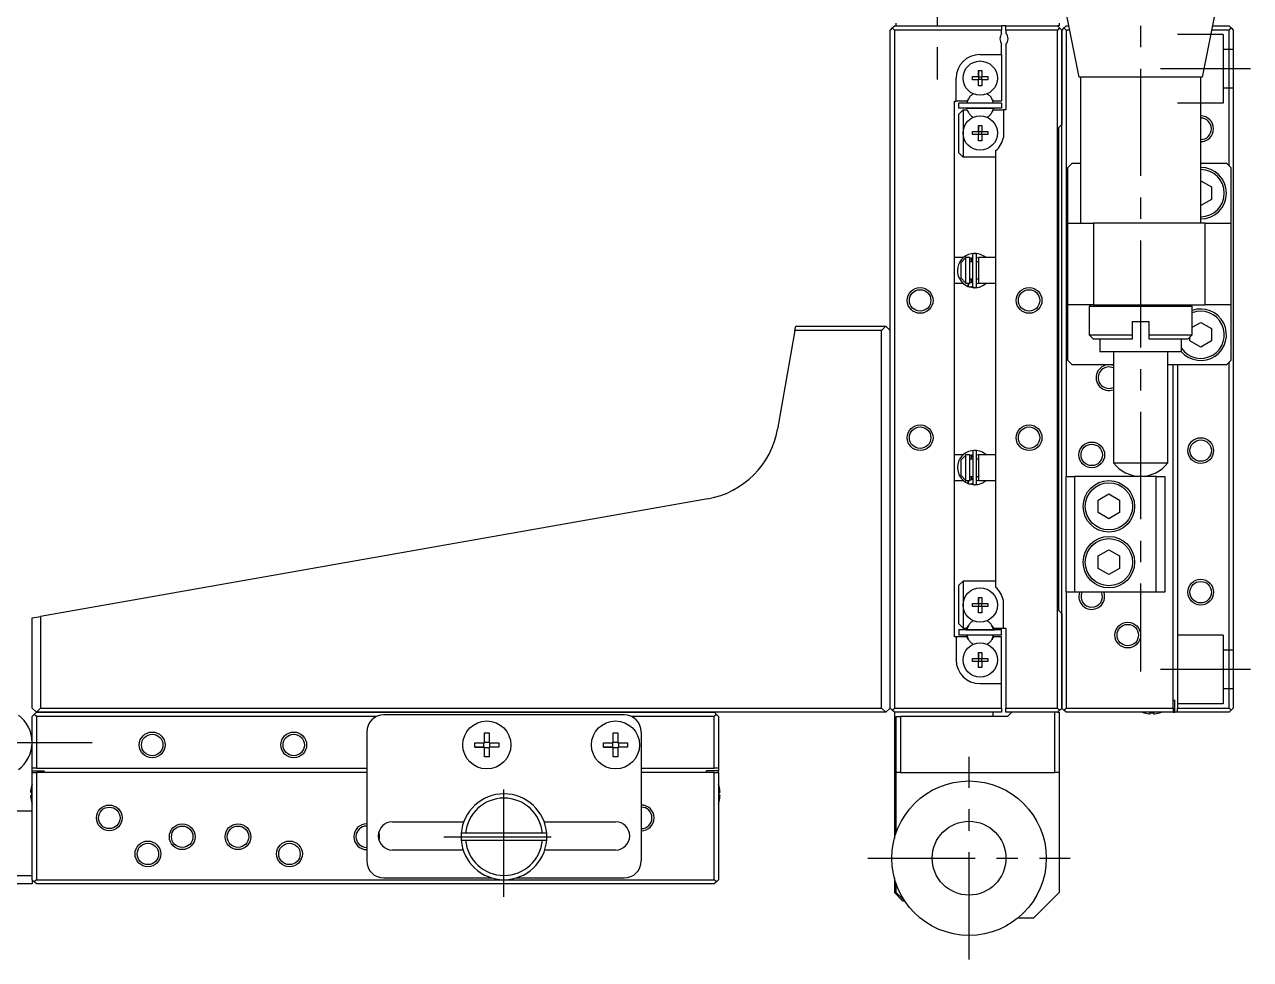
# Model space of a CAD drawing. Extents: x -524 to 387, y 9 to 736.
# Drawn here: x 75.6 to 218.4, y 320.1 to 429.1 of the extents above; entities that cross this region are included whole.
import ezdxf

# ---------------------------------------------------------------- set-up
doc = ezdxf.new("R2010")
doc.units = 0
doc.header["$LTSCALE"] = 10
doc.linetypes.add('CENTER', pattern=[2, 1.25, -0.25, 0.25, -0.25])
doc.linetypes.add('DASHED', pattern=[3.5, 2, -1.5])
doc.layers.get('0').update_dxf_attribs({"linetype": 'CONTINUOUS'})
doc.layers.add('CENTER', color=1, linetype='CENTER')

msp = doc.modelspace()

# ---------------------------------------------------------------- linework, layer by layer
at = {"color": 7, "linetype": 'CONTINUOUS'}
for p, q in [((176.690635, 428.679226), (176.440635, 428.429226)), ((176.690635, 428.679226), (176.940635, 428.929226)), ((176.940635, 428.429226), (176.690635, 428.679226)), ((176.940635, 428.929226), (189.440635, 428.929226)), ((177.140635, 428.929226), (177.140635, 429.229226)), ((189.940635, 428.929226), (189.440635, 428.929226)), ((189.440635, 428.929226), (189.440635, 428.429226)), ((189.940635, 428.429226), (189.940635, 428.929226)), ((189.940635, 428.929226), (195.940635, 428.929226)), ((196.140635, 428.929226), (195.940635, 428.929226)), ((196.190635, 428.679226), (195.940635, 428.929226)), ((196.190635, 428.679226), (195.940635, 428.429226)), ((196.140635, 429.229226), (196.140635, 428.929226)), ((196.440635, 428.429226), (196.190635, 428.679226)), ((196.690635, 428.679226), (196.440635, 428.429226)), ((196.690635, 428.679226), (196.940635, 428.929226)), ((196.940635, 428.429226), (196.690635, 428.679226)), ((196.940635, 428.929226), (197.240635, 428.929226)), ((197.040635, 429.929226), (198.440635, 422.929226)), ((212.840635, 422.929226), (214.240635, 429.929226)), ((214.040635, 428.929226), (215.940635, 428.929226)), ((215.940635, 428.929226), (216.190635, 428.679226)), ((215.940635, 428.429226), (216.190635, 428.679226)), ((216.190635, 428.679226), (216.440635, 428.429226)), ((176.440635, 349.429226), (176.440635, 428.429226)), ((189.440635, 428.429226), (176.940635, 428.429226)), ((176.940635, 428.429226), (176.940635, 349.429226)), ((189.440635, 428.029226), (189.440635, 428.429226)), ((189.940635, 428.429226), (189.940635, 428.090664)), ((195.940635, 428.429226), (189.940635, 428.429226)), ((195.940635, 349.429226), (195.940635, 428.429226)), ((196.440635, 428.429226), (196.440635, 417.429226)), ((196.440635, 417.429226), (196.440635, 428.429226)), ((197.340635, 428.429226), (196.940635, 428.429226)), ((196.940635, 428.429226), (196.940635, 376.429226)), ((215.940635, 428.429226), (213.940635, 428.429226)), ((215.940635, 412.629226), (215.940635, 428.429226)), ((216.440635, 428.429226), (216.440635, 349.429226)), ((189.440635, 425.579226), (189.440635, 426.829226)), ((189.940635, 426.767788), (189.940635, 419.129226)), ((186.890635, 425.579226), (189.440635, 425.579226)), ((189.440635, 425.579226), (189.440635, 420.129226)), ((186.054273, 422.649226), (186.054273, 423.009226)), ((186.054273, 423.009226), (186.760635, 423.009226)), ((186.760635, 423.715587), (187.120635, 423.715587)), ((186.760635, 423.009226), (186.760635, 423.715587)), ((186.760635, 423.715587), (186.760635, 423.009226)), ((186.771007, 422.998854), (186.760635, 423.009226)), ((186.771007, 422.998854), (187.110262, 422.998854)), ((186.771007, 422.659598), (186.771007, 422.998854)), ((187.110262, 422.998854), (187.120635, 423.009226)), ((187.110262, 422.998854), (187.110262, 422.659598)), ((187.120635, 423.715587), (187.120635, 423.009226)), ((187.120635, 423.009226), (187.826996, 423.009226)), ((187.826996, 423.009226), (187.826996, 422.649226)), ((205.640635, 422.929226), (198.440635, 422.929226)), ((198.640635, 422.929226), (198.640635, 405.929226)), ((212.840635, 422.929226), (205.640635, 422.929226)), ((212.640635, 405.929226), (212.640635, 422.929226)), ((184.140635, 420.129226), (184.140635, 422.829226)), ((186.760635, 422.649226), (186.054273, 422.649226)), ((186.771007, 422.659598), (186.760635, 422.649226)), ((186.760635, 421.942864), (186.760635, 422.649226)), ((186.760635, 421.942864), (186.760635, 422.649226)), ((187.120635, 421.942864), (186.760635, 421.942864)), ((187.110262, 422.659598), (186.771007, 422.659598)), ((187.110262, 422.659598), (187.120635, 422.649226)), ((187.120635, 422.649226), (187.120635, 421.942864)), ((187.826996, 422.649226), (187.120635, 422.649226)), ((183.940635, 420.129226), (184.140635, 420.129226)), ((183.940635, 357.729226), (183.940635, 420.129226)), ((185.396223, 420.129226), (184.140635, 420.129226)), ((185.565819, 420.422976), (185.396223, 420.129226)), ((188.485047, 420.129226), (188.31545, 420.422976)), ((189.440635, 420.129226), (188.485047, 420.129226)), ((189.440635, 419.929226), (184.440635, 419.929226)), ((184.440635, 419.329226), (184.440635, 419.929226)), ((189.440635, 419.329226), (184.440635, 419.329226)), ((185.381739, 419.329226), (184.440635, 419.329226)), ((184.440635, 418.629226), (184.940635, 419.129226)), ((184.940635, 419.129226), (184.940635, 416.429226)), ((184.940635, 419.129226), (185.396223, 419.129226)), ((185.290635, 419.329224), (185.381739, 419.329224)), ((185.290635, 419.329224), (185.381739, 419.329224)), ((185.290635, 419.329224), (185.381739, 419.329224)), ((185.290635, 419.329224), (185.381739, 419.329224)), ((185.290635, 419.329224), (185.381739, 419.329224)), ((185.290635, 419.329224), (185.381739, 419.329224)), ((185.290635, 419.329224), (185.381739, 419.329224)), ((185.290635, 419.329224), (185.381739, 419.329224)), ((185.290635, 419.329224), (185.381739, 419.329224)), ((185.290635, 419.329224), (185.381739, 419.329224)), ((185.290635, 419.329224), (185.381739, 419.329224)), ((185.290635, 419.329224), (185.381739, 419.329224)), ((185.290635, 419.329224), (185.381739, 419.329224)), ((185.290635, 419.329224), (185.381739, 419.329224)), ((185.290635, 419.329224), (188.590635, 419.329224)), ((185.290635, 419.329224), (185.381739, 419.329224)), ((185.290635, 419.329224), (185.381739, 419.329224)), ((185.290635, 419.329224), (185.381739, 419.329224)), ((185.290635, 419.329224), (185.381739, 419.329224)), ((185.290635, 419.329224), (185.381739, 419.329224)), ((185.290635, 419.329224), (185.381739, 419.329224)), ((185.290635, 419.329224), (185.381739, 419.329224)), ((185.290635, 419.329224), (185.381739, 419.329224)), ((185.290635, 419.329224), (185.381739, 419.329224)), ((185.290635, 419.329224), (185.381739, 419.329224)), ((185.290635, 419.329224), (185.381739, 419.329224)), ((185.290635, 419.329224), (185.381739, 419.329224)), ((185.290635, 419.329224), (185.381739, 419.329224)), ((185.396223, 419.129226), (185.565819, 418.835476)), ((188.31545, 418.835476), (188.485047, 419.129226)), ((188.485047, 419.129226), (189.640635, 419.129226)), ((188.49953, 419.329224), (188.590635, 419.329224)), ((188.49953, 419.329224), (188.590635, 419.329224)), ((188.49953, 419.329224), (188.590635, 419.329224)), ((188.49953, 419.329224), (188.590635, 419.329224)), ((188.49953, 419.329224), (188.590635, 419.329224)), ((188.49953, 419.329224), (188.590635, 419.329224)), ((188.49953, 419.329224), (188.590635, 419.329224)), ((188.49953, 419.329224), (188.590635, 419.329224)), ((188.49953, 419.329224), (188.590635, 419.329224)), ((188.49953, 419.329224), (188.590635, 419.329224)), ((188.49953, 419.329224), (188.590635, 419.329224)), ((188.49953, 419.329224), (188.590635, 419.329224)), ((188.49953, 419.329224), (188.590635, 419.329224)), ((188.49953, 419.329224), (188.590635, 419.329224)), ((188.49953, 419.329224), (188.590635, 419.329224)), ((188.49953, 419.329224), (188.590635, 419.329224)), ((188.49953, 419.329224), (188.590635, 419.329224)), ((188.49953, 419.329224), (188.590635, 419.329224)), ((188.49953, 419.329224), (188.590635, 419.329224)), ((188.49953, 419.329224), (188.590635, 419.329224)), ((188.49953, 419.329224), (188.590635, 419.329224)), ((188.49953, 419.329224), (188.590635, 419.329224)), ((188.49953, 419.329224), (188.590635, 419.329224)), ((188.49953, 419.329224), (188.590635, 419.329224)), ((188.49953, 419.329224), (188.590635, 419.329224)), ((188.49953, 419.329224), (188.590635, 419.329224)), ((188.49953, 419.329224), (188.590635, 419.329224)), ((188.49953, 419.329224), (188.590635, 419.329224)), ((188.49953, 419.329224), (188.590635, 419.329224)), ((188.49953, 419.329224), (188.590635, 419.329224)), ((188.49953, 419.329224), (188.590635, 419.329224)), ((189.440635, 419.329226), (188.499531, 419.329226)), ((189.440635, 419.929226), (189.440635, 419.329226)), ((189.640635, 419.129226), (189.640635, 415.907211)), ((189.940635, 419.129226), (189.640635, 419.129226)), ((184.440635, 414.129226), (184.440635, 418.629226)), ((186.760635, 417.315587), (187.120635, 417.315587)), ((186.760635, 416.609226), (186.760635, 417.315587)), ((186.760635, 417.315587), (186.760635, 416.609226)), ((187.120635, 417.315587), (187.120635, 416.609226)), ((196.090635, 417.079226), (196.440635, 417.429226)), ((196.440635, 360.429226), (196.440635, 417.429226)), ((184.940635, 416.429226), (184.940635, 413.629226)), ((186.054273, 416.249226), (186.054273, 416.609226)), ((186.054273, 416.609226), (186.760635, 416.609226)), ((186.760635, 416.249226), (186.054273, 416.249226)), ((186.771007, 416.598854), (186.760635, 416.609226)), ((186.771007, 416.259598), (186.760635, 416.249226)), ((186.760635, 415.542864), (186.760635, 416.249226)), ((186.760635, 415.542864), (186.760635, 416.249226)), ((186.771007, 416.598854), (187.110262, 416.598854)), ((186.771007, 416.259598), (186.771007, 416.598854)), ((187.110262, 416.259598), (186.771007, 416.259598)), ((187.110262, 416.598854), (187.120635, 416.609226)), ((187.110262, 416.598854), (187.110262, 416.259598)), ((187.110262, 416.259598), (187.120635, 416.249226)), ((187.120635, 416.609226), (187.826996, 416.609226)), ((187.120635, 416.249226), (187.120635, 415.542864)), ((187.826996, 416.249226), (187.120635, 416.249226)), ((187.826996, 416.609226), (187.826996, 416.249226)), ((196.090635, 360.779226), (196.090635, 417.079226)), ((187.120635, 415.542864), (186.760635, 415.542864)), ((188.740635, 414.350164), (188.740635, 363.508288)), ((184.940635, 413.629226), (184.440635, 414.129226)), ((188.740635, 413.629226), (184.940635, 413.629226)), ((197.640635, 412.929226), (197.140635, 412.429226)), ((197.640635, 412.929226), (198.640635, 412.929226)), ((212.640635, 412.929226), (215.640635, 412.929226)), ((216.140635, 412.429226), (215.640635, 412.929226)), ((197.140635, 405.929226), (197.140635, 412.429226)), ((216.140635, 412.429226), (216.140635, 405.929226)), ((212.640635, 410.872602), (213.890635, 410.150914)), ((213.890635, 410.150914), (213.890635, 408.707538)), ((213.890635, 408.707538), (212.640635, 407.98585)), ((197.140635, 396.429226), (197.140635, 405.929226)), ((197.140635, 405.929226), (200.140635, 405.929226)), ((200.140635, 405.929226), (200.140635, 396.429226)), ((205.640635, 405.929226), (200.140635, 405.929226)), ((213.140635, 405.929226), (205.640635, 405.929226)), ((213.140635, 396.429226), (213.140635, 405.929226)), ((213.140635, 405.929226), (216.140635, 405.929226)), ((216.140635, 405.929226), (216.140635, 396.429226)), ((184.985837, 401.929226), (183.940635, 401.929226)), ((184.740635, 401.345741), (185.240635, 401.874909)), ((185.240635, 401.929226), (185.240635, 401.874909)), ((185.740635, 401.929226), (185.240635, 401.929226)), ((185.240635, 401.874909), (185.240635, 398.983543)), ((185.514635, 402.255094), (185.484377, 402.242141)), ((185.509129, 402.251816), (185.505497, 402.251244)), ((185.569906, 402.276656), (185.514163, 402.25602)), ((185.740549, 401.86257), (186.060883, 401.945532)), ((185.740633, 401.856761), (185.753652, 401.858911)), ((185.740635, 398.929226), (185.740635, 401.929226)), ((185.753652, 401.858911), (185.767191, 401.860449)), ((185.767191, 401.860449), (185.780794, 401.861291)), ((185.780794, 401.861291), (185.794427, 401.861434)), ((185.794427, 401.861434), (185.808052, 401.860877)), ((185.808052, 401.860877), (185.821631, 401.859622)), ((185.821631, 401.859622), (185.835129, 401.857672)), ((185.835129, 401.857672), (185.848509, 401.855033)), ((185.848509, 401.855033), (185.861735, 401.851713)), ((185.861735, 401.851713), (185.874772, 401.847723)), ((185.874772, 401.847723), (185.887586, 401.843073)), ((185.887586, 401.843073), (185.900142, 401.837779)), ((185.900142, 401.837779), (185.912409, 401.831857)), ((185.912409, 401.831857), (185.924356, 401.825323)), ((185.924356, 401.825323), (185.935952, 401.818197)), ((185.935952, 401.818197), (185.94717, 401.810499)), ((185.940635, 401.429226), (185.940635, 401.815458)), ((185.94717, 401.810499), (185.957981, 401.802252)), ((185.957981, 401.802252), (185.968361, 401.793478)), ((185.968361, 401.793478), (185.978285, 401.784201)), ((185.978285, 401.784201), (185.98773, 401.774447)), ((185.98773, 401.774447), (185.996675, 401.764242)), ((185.996675, 401.764242), (186.005101, 401.753612)), ((186.005101, 401.753612), (186.012988, 401.742585)), ((186.012988, 401.742585), (186.020319, 401.731189)), ((186.020319, 401.731189), (186.02708, 401.719452)), ((186.02708, 401.719452), (186.033256, 401.707404)), ((186.033256, 401.707404), (186.038835, 401.695074)), ((186.038835, 401.695074), (186.043804, 401.682492)), ((186.043804, 401.682492), (186.048155, 401.669687)), ((186.048155, 401.669687), (186.051879, 401.656692)), ((186.051879, 401.656692), (186.054967, 401.643535)), ((186.054967, 401.643535), (186.057415, 401.630248)), ((186.057415, 401.630248), (186.059218, 401.616862)), ((186.059218, 401.616862), (186.060373, 401.603408)), ((186.060373, 401.603408), (186.060876, 401.589917)), ((186.060876, 401.589917), (186.0609, 401.586361)), ((186.0609, 402.185913), (186.0609, 398.635913)), ((186.5109, 398.635913), (186.5109, 402.185913)), ((186.510955, 401.945205), (186.740727, 401.893622)), ((186.740635, 401.929226), (186.740635, 398.929226)), ((188.740635, 401.929226), (186.740635, 401.929226)), ((184.740635, 399.512711), (184.740635, 401.345741)), ((186.0609, 401.429226), (185.740635, 401.429226)), ((186.740635, 401.429226), (186.5109, 401.429226)), ((183.940635, 398.929226), (184.944317, 398.929226)), ((185.240635, 398.983543), (184.740635, 399.512711)), ((185.240635, 398.983543), (185.240635, 398.929226)), ((185.240635, 398.929226), (185.740635, 398.929226)), ((185.505268, 398.570611), (185.581587, 398.827168)), ((185.522062, 398.639087), (185.518822, 398.627205)), ((185.525775, 398.651774), (185.522062, 398.639087)), ((185.529939, 398.665191), (185.525775, 398.651774)), ((185.53453, 398.679258), (185.529939, 398.665191)), ((185.539519, 398.693889), (185.53453, 398.679258)), ((185.544877, 398.708998), (185.539519, 398.693889)), ((185.550571, 398.724494), (185.544877, 398.708998)), ((185.556568, 398.740283), (185.550571, 398.724494)), ((185.562831, 398.75627), (185.556568, 398.740283)), ((185.569323, 398.772361), (185.562831, 398.75627)), ((185.576005, 398.788457), (185.569323, 398.772361)), ((185.582837, 398.804464), (185.576005, 398.788457)), ((185.581587, 398.827168), (185.633724, 398.929245)), ((185.589777, 398.820283), (185.582837, 398.804464)), ((185.596785, 398.835822), (185.589777, 398.820283)), ((185.603817, 398.850985), (185.596785, 398.835822)), ((185.610833, 398.865683), (185.603817, 398.850985)), ((185.617788, 398.879827), (185.610833, 398.865683)), ((185.624643, 398.893332), (185.617788, 398.879827)), ((185.631356, 398.906117), (185.624643, 398.893332)), ((185.637886, 398.918106), (185.631356, 398.906117)), ((185.644195, 398.929226), (185.637886, 398.918106)), ((185.745577, 398.96417), (185.74062, 398.965067)), ((185.740635, 399.429226), (186.0609, 399.429226)), ((185.759074, 398.962215), (185.745577, 398.96417)), ((185.772652, 398.960955), (185.759074, 398.962215)), ((185.786274, 398.960394), (185.772652, 398.960955)), ((185.799903, 398.960532), (185.786274, 398.960394)), ((185.813503, 398.961368), (185.799903, 398.960532)), ((185.827037, 398.9629), (185.813503, 398.961368)), ((185.840468, 398.965122), (185.827037, 398.9629)), ((185.853762, 398.968026), (185.840468, 398.965122)), ((185.866883, 398.971602), (185.853762, 398.968026)), ((185.879798, 398.97584), (185.866883, 398.971602)), ((185.892474, 398.980725), (185.879798, 398.97584)), ((185.904878, 398.986243), (185.892474, 398.980725)), ((185.916981, 398.992378), (185.904878, 398.986243)), ((185.928751, 398.99911), (185.916981, 398.992378)), ((185.940162, 399.006422), (185.928751, 398.99911)), ((185.951186, 399.014291), (185.940162, 399.006422)), ((185.940635, 399.006502), (185.940635, 399.429226)), ((185.961797, 399.022697), (185.951186, 399.014291)), ((185.971972, 399.031617), (185.961797, 399.022697)), ((185.981686, 399.041026), (185.971972, 399.031617)), ((185.990919, 399.050901), (185.981686, 399.041026)), ((185.99965, 399.061215), (185.990919, 399.050901)), ((186.00786, 399.071943), (185.99965, 399.061215)), ((186.015531, 399.083057), (186.00786, 399.071943)), ((186.022647, 399.094531), (186.015531, 399.083057)), ((186.029193, 399.106336), (186.022647, 399.094531)), ((186.035156, 399.118444), (186.029193, 399.106336)), ((186.040521, 399.130826), (186.035156, 399.118444)), ((186.04528, 399.143453), (186.040521, 399.130826)), ((186.04942, 399.156295), (186.04528, 399.143453)), ((186.052935, 399.169323), (186.04942, 399.156295)), ((186.055816, 399.182506), (186.052935, 399.169323)), ((186.058057, 399.195813), (186.055816, 399.182506)), ((186.059654, 399.209215), (186.058057, 399.195813)), ((186.060602, 399.222679), (186.059654, 399.209215)), ((186.0609, 399.235465), (186.060602, 399.222679)), ((186.5109, 399.429226), (186.740635, 399.429226)), ((186.740881, 398.928395), (186.510952, 398.876308)), ((186.740635, 398.929226), (188.740635, 398.929226)), ((185.47204, 398.585133), (185.511688, 398.567976)), ((185.510303, 398.582196), (185.510206, 398.576452)), ((185.510206, 398.576452), (185.510654, 398.57189)), ((185.510944, 398.589088), (185.510303, 398.582196)), ((185.510654, 398.57189), (185.51331, 398.566303)), ((185.512125, 398.597086), (185.510944, 398.589088)), ((185.513839, 398.606142), (185.512125, 398.597086)), ((185.51331, 398.566303), (185.514163, 398.565806)), ((185.516076, 398.616202), (185.513839, 398.606142)), ((185.514163, 398.565806), (185.54575, 398.553469)), ((185.518822, 398.627205), (185.516076, 398.616202)), ((185.54575, 398.553469), (185.579681, 398.542083)), ((185.565997, 398.54613), (186.257244, 398.412381)), ((185.579681, 398.542083), (185.61413, 398.532408)), ((185.61413, 398.532408), (185.64901, 398.524468)), ((185.64901, 398.524468), (185.684234, 398.51828)), ((185.684234, 398.51828), (185.719717, 398.513861)), ((185.719717, 398.513861), (185.755372, 398.511219)), ((185.755372, 398.511219), (185.791111, 398.510362)), ((185.791111, 398.510362), (185.826849, 398.51129)), ((185.826849, 398.51129), (185.862496, 398.514003)), ((185.862496, 398.514003), (185.897966, 398.518492)), ((185.897966, 398.518492), (185.933173, 398.524747)), ((185.933173, 398.524747), (185.96803, 398.532753)), ((185.96803, 398.532753), (186.002452, 398.54249)), ((186.002452, 398.54249), (186.036355, 398.553936)), ((186.036355, 398.553936), (186.069656, 398.567063)), ((186.069656, 398.567063), (186.071488, 398.567841)), ((200.140635, 396.429226), (197.140635, 396.429226)), ((197.140635, 389.929226), (197.140635, 396.429226)), ((199.840635, 396.429226), (199.640635, 396.229226)), ((205.640635, 396.229226), (199.640635, 396.229226)), ((199.640635, 396.229226), (199.640635, 392.929226)), ((200.140635, 396.429226), (213.140635, 396.429226)), ((211.640635, 396.229226), (205.640635, 396.229226)), ((211.640635, 396.229226), (211.440635, 396.429226)), ((211.640635, 392.929226), (211.640635, 396.229226)), ((216.140635, 396.429226), (213.140635, 396.429226)), ((216.140635, 396.429226), (216.140635, 389.929226)), ((206.640635, 394.429226), (204.640635, 394.429226)), ((204.640635, 394.429226), (204.640635, 392.929226)), ((206.640635, 392.929226), (206.640635, 394.429226)), ((211.640635, 393.795251), (212.640635, 394.372602)), ((212.640635, 394.372602), (213.890635, 393.650914)), ((165.352471, 393.429226), (163.324949, 381.930577)), ((165.352471, 393.429226), (165.440635, 393.929226)), ((175.440635, 393.429226), (165.352471, 393.429226)), ((165.440635, 393.929226), (175.940635, 393.929226)), ((175.940635, 393.929226), (175.440635, 393.429226)), ((175.440635, 349.429226), (175.440635, 393.429226)), ((176.440635, 393.429226), (175.940635, 393.929226)), ((199.640635, 392.929226), (204.640635, 392.929226)), ((199.640635, 392.929226), (200.140635, 392.429226)), ((204.640635, 392.929226), (204.640635, 392.429226)), ((206.640635, 392.929226), (211.640635, 392.929226)), ((206.640635, 392.429226), (206.640635, 392.929226)), ((211.140635, 392.429226), (211.640635, 392.929226)), ((213.890635, 393.650914), (213.890635, 392.207538)), ((204.640635, 392.429226), (200.140635, 392.429226)), ((200.890635, 392.429226), (200.890635, 390.929226)), ((211.140635, 392.429226), (206.640635, 392.429226)), ((210.390635, 390.929226), (210.390635, 392.429226)), ((211.390635, 392.207538), (211.390635, 392.679226)), ((212.640635, 391.48585), (211.390635, 392.207538)), ((213.890635, 392.207538), (212.640635, 391.48585)), ((201.193192, 390.929226), (200.890635, 390.929226)), ((205.540586, 390.929226), (201.193192, 390.929226)), ((202.465635, 390.929226), (202.465635, 377.996406)), ((205.740683, 390.929226), (205.540586, 390.929226)), ((210.088077, 390.929226), (205.740683, 390.929226)), ((208.815635, 377.996406), (208.815635, 390.929226)), ((210.390635, 390.929226), (210.088077, 390.929226)), ((197.140635, 389.929226), (197.640635, 389.429226)), ((202.465635, 389.429226), (197.640635, 389.429226)), ((215.640635, 389.429226), (208.815635, 389.429226)), ((209.440635, 349.429226), (209.440635, 389.429226)), ((209.940635, 389.429226), (209.940635, 349.429226)), ((215.640635, 389.429226), (216.140635, 389.929226)), ((215.940635, 349.429226), (215.940635, 389.729226)), ((184.952383, 378.929226), (183.940635, 378.929226)), ((184.740635, 378.345741), (185.240635, 378.874909)), ((185.240635, 378.929226), (185.240635, 378.874909)), ((185.740635, 378.929226), (185.240635, 378.929226)), ((185.240635, 378.874909), (185.240635, 375.983543)), ((185.523863, 379.292777), (185.493606, 379.279824)), ((185.579134, 379.314339), (185.523391, 379.293704)), ((185.740604, 378.896771), (186.070111, 378.983215)), ((185.740619, 378.892512), (185.749445, 378.894365)), ((185.740635, 375.929226), (185.740635, 378.929226)), ((185.749445, 378.894365), (185.762881, 378.896594)), ((185.762881, 378.896594), (185.776419, 378.898133)), ((185.776419, 378.898133), (185.790023, 378.898975)), ((185.790023, 378.898975), (185.803655, 378.899118)), ((185.803655, 378.899118), (185.81728, 378.898561)), ((185.81728, 378.898561), (185.83086, 378.897306)), ((185.83086, 378.897306), (185.844358, 378.895356)), ((185.844358, 378.895356), (185.857738, 378.892717)), ((185.857738, 378.892717), (185.870964, 378.889397)), ((185.870964, 378.889397), (185.884001, 378.885406)), ((185.884001, 378.885406), (185.896814, 378.880757)), ((185.896814, 378.880757), (185.909371, 378.875463)), ((185.909371, 378.875463), (185.921638, 378.86954)), ((185.921638, 378.86954), (185.933584, 378.863006)), ((185.933584, 378.863006), (185.945181, 378.85588)), ((185.940635, 378.429226), (185.940635, 378.858894)), ((185.945181, 378.85588), (185.956398, 378.848183)), ((185.956398, 378.848183), (185.96721, 378.839935)), ((185.96721, 378.839935), (185.97759, 378.831161)), ((185.97759, 378.831161), (185.987514, 378.821885)), ((185.987514, 378.821885), (185.996959, 378.812131)), ((185.996959, 378.812131), (186.005904, 378.801926)), ((186.005904, 378.801926), (186.014329, 378.791296)), ((186.014329, 378.791296), (186.022216, 378.780269)), ((186.022216, 378.780269), (186.029548, 378.768872)), ((186.029548, 378.768872), (186.036309, 378.757136)), ((186.036309, 378.757136), (186.042485, 378.745087)), ((186.042485, 378.745087), (186.048063, 378.732757)), ((186.048063, 378.732757), (186.053033, 378.720175)), ((186.053033, 378.720175), (186.057384, 378.707371)), ((186.057384, 378.707371), (186.061107, 378.694375)), ((186.061107, 378.694375), (186.064196, 378.681219)), ((186.064196, 378.681219), (186.066644, 378.667932)), ((186.066644, 378.667932), (186.068447, 378.654546)), ((186.068447, 378.654546), (186.069601, 378.641092)), ((186.069601, 378.641092), (186.070105, 378.6276)), ((186.070129, 379.223597), (186.070129, 375.673597)), ((186.520129, 375.673597), (186.520129, 379.223597)), ((186.520183, 378.982889), (186.740804, 378.93407)), ((186.740635, 378.929226), (186.740635, 375.929226)), ((188.740635, 378.929226), (186.740635, 378.929226)), ((186.740804, 378.93407), (186.755957, 378.929459)), ((184.740635, 376.512711), (184.740635, 378.345741)), ((186.070129, 378.429226), (185.740635, 378.429226)), ((186.070105, 378.6276), (186.070129, 378.624045)), ((186.740635, 378.429226), (186.520129, 378.429226)), ((202.465635, 377.996406), (208.815635, 377.996406)), ((183.940635, 375.929226), (184.996304, 375.929226)), ((185.240635, 375.983543), (184.740635, 376.512711)), ((185.240635, 375.983543), (185.240635, 375.929226)), ((185.240635, 375.929226), (185.740635, 375.929226)), ((185.514496, 375.608294), (185.590815, 375.864851)), ((185.569029, 375.786277), (185.56266, 375.76977)), ((185.575664, 375.802944), (185.569029, 375.786277)), ((185.582523, 375.819664), (185.575664, 375.802944)), ((185.58956, 375.836329), (185.582523, 375.819664)), ((185.596731, 375.85283), (185.58956, 375.836329)), ((185.590815, 375.864851), (185.621994, 375.929245)), ((185.603989, 375.869062), (185.596731, 375.85283)), ((185.611288, 375.884918), (185.603989, 375.869062)), ((185.618578, 375.900296), (185.611288, 375.884918)), ((185.625815, 375.915097), (185.618578, 375.900296)), ((185.63295, 375.929226), (185.625815, 375.915097)), ((185.741427, 376.004499), (185.74063, 376.004679)), ((185.740635, 376.429226), (186.070129, 376.429226)), ((185.754806, 376.001854), (185.741427, 376.004499)), ((185.768303, 375.999899), (185.754806, 376.001854)), ((185.78188, 375.998639), (185.768303, 375.999899)), ((185.795502, 375.998077), (185.78188, 375.998639)), ((185.809132, 375.998215), (185.795502, 375.998077)), ((185.822731, 375.999052), (185.809132, 375.998215)), ((185.836265, 376.000584), (185.822731, 375.999052)), ((185.849697, 376.002805), (185.836265, 376.000584)), ((185.862991, 376.005709), (185.849697, 376.002805)), ((185.876112, 376.009286), (185.862991, 376.005709)), ((185.889027, 376.013523), (185.876112, 376.009286)), ((185.901703, 376.018409), (185.889027, 376.013523)), ((185.914107, 376.023927), (185.901703, 376.018409)), ((185.926209, 376.030061), (185.914107, 376.023927)), ((185.93798, 376.036794), (185.926209, 376.030061)), ((185.949391, 376.044105), (185.93798, 376.036794)), ((185.940635, 376.03808), (185.940635, 376.429226)), ((185.960415, 376.051975), (185.949391, 376.044105)), ((185.971026, 376.060381), (185.960415, 376.051975)), ((185.9812, 376.069301), (185.971026, 376.060381)), ((185.990915, 376.07871), (185.9812, 376.069301)), ((186.000147, 376.088584), (185.990915, 376.07871)), ((186.008878, 376.098899), (186.000147, 376.088584)), ((186.017088, 376.109626), (186.008878, 376.098899)), ((186.024759, 376.120741), (186.017088, 376.109626)), ((186.031876, 376.132214), (186.024759, 376.120741)), ((186.038422, 376.144019), (186.031876, 376.132214)), ((186.044384, 376.156127), (186.038422, 376.144019)), ((186.04975, 376.16851), (186.044384, 376.156127)), ((186.054508, 376.181137), (186.04975, 376.16851)), ((186.058649, 376.193979), (186.054508, 376.181137)), ((186.062164, 376.207006), (186.058649, 376.193979)), ((186.065045, 376.220189), (186.062164, 376.207006)), ((186.067286, 376.233497), (186.065045, 376.220189)), ((186.068882, 376.246898), (186.067286, 376.233497)), ((186.069831, 376.260362), (186.068882, 376.246898)), ((186.070129, 376.273149), (186.069831, 376.260362)), ((186.520129, 376.429226), (186.740635, 376.429226)), ((186.740686, 375.96321), (186.520181, 375.913991)), ((186.740635, 375.929226), (188.740635, 375.929226)), ((196.940635, 362.929226), (196.940635, 376.429226)), ((196.940635, 376.429226), (197.940635, 376.429226)), ((197.940635, 376.429226), (197.940635, 362.929226)), ((207.440635, 376.429226), (197.940635, 376.429226)), ((207.440635, 362.929226), (207.440635, 376.429226)), ((207.440635, 376.429226), (208.440635, 376.429226)), ((208.440635, 376.429226), (208.440635, 362.929226)), ((185.481269, 375.622816), (185.514615, 375.608317)), ((185.514615, 375.608317), (185.534486, 375.600025)), ((185.519541, 375.620037), (185.519437, 375.614067)), ((185.519437, 375.614067), (185.51992, 375.609372)), ((185.520231, 375.627243), (185.519541, 375.620037)), ((185.51992, 375.609372), (185.522539, 375.603986)), ((185.521503, 375.635638), (185.520231, 375.627243)), ((185.523348, 375.645168), (185.521503, 375.635638)), ((185.522539, 375.603986), (185.523391, 375.603489)), ((185.525755, 375.655772), (185.523348, 375.645168)), ((185.523391, 375.603489), (185.554978, 375.591152)), ((185.528709, 375.66738), (185.525755, 375.655772)), ((185.532189, 375.679917), (185.528709, 375.66738)), ((185.536174, 375.693303), (185.532189, 375.679917)), ((185.540637, 375.707451), (185.536174, 375.693303)), ((185.545551, 375.722269), (185.540637, 375.707451)), ((185.550883, 375.737662), (185.545551, 375.722269)), ((185.556598, 375.75353), (185.550883, 375.737662)), ((185.554978, 375.591152), (185.58891, 375.579767)), ((185.56266, 375.76977), (185.556598, 375.75353)), ((185.575225, 375.583813), (186.266472, 375.450064)), ((185.58891, 375.579767), (185.623359, 375.570092)), ((185.623359, 375.570092), (185.658238, 375.562151)), ((185.658238, 375.562151), (185.693462, 375.555964)), ((185.693462, 375.555964), (185.728945, 375.551544)), ((185.728945, 375.551544), (185.7646, 375.548903)), ((185.7646, 375.548903), (185.80034, 375.548045)), ((185.80034, 375.548045), (185.836077, 375.548974)), ((185.836077, 375.548974), (185.871724, 375.551686)), ((185.871724, 375.551686), (185.907194, 375.556175)), ((185.907194, 375.556175), (185.942401, 375.56243)), ((185.942401, 375.56243), (185.977258, 375.570436)), ((185.977258, 375.570436), (186.011681, 375.580174)), ((186.011681, 375.580174), (186.045584, 375.59162)), ((186.045584, 375.59162), (186.078885, 375.604746)), ((186.078885, 375.604746), (186.080716, 375.605525)), ((200.690635, 373.650914), (201.940635, 374.372602)), ((201.940635, 374.372602), (203.190635, 373.650914)), ((155.213353, 373.818982), (77.440635, 360.105553)), ((200.690635, 372.207538), (200.690635, 373.650914)), ((203.190635, 373.650914), (203.190635, 372.207538)), ((201.940635, 371.48585), (200.690635, 372.207538)), ((203.190635, 372.207538), (201.940635, 371.48585)), ((200.690635, 367.150914), (201.940635, 367.872602)), ((201.940635, 367.872602), (203.190635, 367.150914)), ((200.690635, 365.707538), (200.690635, 367.150914)), ((203.190635, 367.150914), (203.190635, 365.707538)), ((201.940635, 364.98585), (200.690635, 365.707538)), ((203.190635, 365.707538), (201.940635, 364.98585)), ((184.440635, 363.729226), (184.940635, 364.229226)), ((184.440635, 359.229226), (184.440635, 363.729226)), ((184.940635, 364.229226), (184.940635, 361.429226)), ((188.740635, 364.229226), (184.940635, 364.229226)), ((197.940635, 362.929226), (196.940635, 362.929226)), ((196.940635, 362.929226), (196.940635, 349.429226)), ((207.440635, 362.929226), (197.940635, 362.929226)), ((208.440635, 362.929226), (207.440635, 362.929226)), ((186.054273, 361.249226), (186.054273, 361.609226)), ((186.054273, 361.609226), (186.760635, 361.609226)), ((186.760635, 362.315587), (187.120635, 362.315587)), ((186.760635, 361.609226), (186.760635, 362.315587)), ((186.760635, 362.315587), (186.760635, 361.609226)), ((186.771007, 361.598854), (186.760635, 361.609226)), ((186.771007, 361.598854), (187.110262, 361.598854)), ((186.771007, 361.259598), (186.771007, 361.598854)), ((187.110262, 361.598854), (187.120635, 361.609226)), ((187.110262, 361.598854), (187.110262, 361.259598)), ((187.120635, 362.315587), (187.120635, 361.609226)), ((187.120635, 361.609226), (187.826996, 361.609226)), ((187.826996, 361.609226), (187.826996, 361.249226)), ((189.640635, 358.729226), (189.640635, 361.951241)), ((76.440635, 359.929226), (77.440635, 360.105553)), ((77.440635, 360.105553), (77.440635, 349.429226)), ((184.940635, 361.429226), (184.940635, 358.729226)), ((186.760635, 361.249226), (186.054273, 361.249226)), ((186.771007, 361.259598), (186.760635, 361.249226)), ((186.760635, 360.542864), (186.760635, 361.249226)), ((186.760635, 360.542864), (186.760635, 361.249226)), ((187.120635, 360.542864), (186.760635, 360.542864)), ((187.110262, 361.259598), (186.771007, 361.259598)), ((187.110262, 361.259598), (187.120635, 361.249226)), ((187.120635, 361.249226), (187.120635, 360.542864)), ((187.826996, 361.249226), (187.120635, 361.249226)), ((196.440635, 360.429226), (196.090635, 360.779226)), ((196.440635, 360.429226), (196.440635, 349.429226)), ((196.440635, 349.429226), (196.440635, 360.429226)), ((76.440635, 349.429226), (76.440635, 359.929226)), ((184.940635, 358.729226), (184.440635, 359.229226)), ((184.940635, 358.729226), (185.396223, 358.729226)), ((185.396223, 358.729226), (185.565819, 359.022976)), ((188.31545, 359.022976), (188.485047, 358.729226)), ((188.485047, 358.729226), (189.640635, 358.729226)), ((189.640635, 358.729226), (189.940635, 358.729226)), ((189.940635, 358.729226), (189.940635, 349.429226)), ((184.140635, 357.729226), (183.940635, 357.729226)), ((184.140635, 357.729226), (184.140635, 355.029226)), ((185.396223, 357.729226), (184.140635, 357.729226)), ((189.440635, 358.529226), (184.440635, 358.529226)), ((185.381739, 358.529226), (184.440635, 358.529226)), ((184.440635, 358.529226), (184.440635, 357.929226)), ((189.440635, 357.929226), (184.440635, 357.929226)), ((185.290635, 358.529228), (185.381739, 358.529228)), ((185.290635, 358.529228), (188.590635, 358.529228)), ((185.565819, 357.435476), (185.396223, 357.729226)), ((188.485047, 357.729226), (188.31545, 357.435476)), ((189.440635, 357.729226), (188.485047, 357.729226)), ((188.49953, 358.529228), (188.590635, 358.529228)), ((188.49953, 358.529228), (188.590635, 358.529228)), ((188.49953, 358.529228), (188.590635, 358.529228)), ((188.49953, 358.529228), (188.590635, 358.529228)), ((188.49953, 358.529228), (188.590635, 358.529228)), ((188.49953, 358.529228), (188.590635, 358.529228)), ((188.49953, 358.529228), (188.590635, 358.529228)), ((188.49953, 358.529228), (188.590635, 358.529228)), ((188.49953, 358.529228), (188.590635, 358.529228)), ((188.49953, 358.529228), (188.590635, 358.529228)), ((188.49953, 358.529228), (188.590635, 358.529228)), ((188.49953, 358.529228), (188.590635, 358.529228)), ((188.49953, 358.529228), (188.590635, 358.529228)), ((188.49953, 358.529228), (188.590635, 358.529228)), ((188.49953, 358.529228), (188.590635, 358.529228)), ((188.49953, 358.529228), (188.590635, 358.529228)), ((188.49953, 358.529228), (188.590635, 358.529228)), ((188.49953, 358.529228), (188.590635, 358.529228)), ((188.49953, 358.529228), (188.590635, 358.529228)), ((188.49953, 358.529228), (188.590635, 358.529228)), ((188.49953, 358.529228), (188.590635, 358.529228)), ((188.49953, 358.529228), (188.590635, 358.529228)), ((188.49953, 358.529228), (188.590635, 358.529228)), ((188.49953, 358.529228), (188.590635, 358.529228)), ((188.49953, 358.529228), (188.590635, 358.529228)), ((188.49953, 358.529228), (188.590635, 358.529228)), ((188.49953, 358.529228), (188.590635, 358.529228)), ((188.49953, 358.529228), (188.590635, 358.529228)), ((188.49953, 358.529228), (188.590635, 358.529228)), ((188.49953, 358.529228), (188.590635, 358.529228)), ((188.49953, 358.529228), (188.590635, 358.529228)), ((189.440635, 358.529226), (188.499531, 358.529226)), ((189.440635, 357.929226), (189.440635, 358.529226)), ((189.440635, 352.279226), (189.440635, 357.729226)), ((186.760635, 355.915587), (187.120635, 355.915587)), ((186.760635, 355.209226), (186.760635, 355.915587)), ((186.760635, 355.915587), (186.760635, 355.209226)), ((187.120635, 355.915587), (187.120635, 355.209226)), ((186.054273, 354.849226), (186.054273, 355.209226)), ((186.054273, 355.209226), (186.760635, 355.209226)), ((186.760635, 354.849226), (186.054273, 354.849226)), ((186.771007, 355.198854), (186.760635, 355.209226)), ((186.771007, 354.859598), (186.760635, 354.849226)), ((186.760635, 354.142864), (186.760635, 354.849226)), ((186.760635, 354.142864), (186.760635, 354.849226)), ((186.771007, 355.198854), (187.110262, 355.198854)), ((186.771007, 354.859598), (186.771007, 355.198854)), ((187.110262, 354.859598), (186.771007, 354.859598)), ((187.110262, 355.198854), (187.120635, 355.209226)), ((187.110262, 355.198854), (187.110262, 354.859598)), ((187.110262, 354.859598), (187.120635, 354.849226)), ((187.120635, 355.209226), (187.826996, 355.209226)), ((187.120635, 354.849226), (187.120635, 354.142864)), ((187.826996, 354.849226), (187.120635, 354.849226)), ((187.826996, 355.209226), (187.826996, 354.849226)), ((187.120635, 354.142864), (186.760635, 354.142864)), ((186.890635, 352.279226), (189.440635, 352.279226)), ((189.440635, 349.429226), (189.440635, 352.279226)), ((209.440635, 350.329226), (209.640635, 350.329226)), ((209.640635, 348.929226), (209.640635, 350.329226)), ((76.440635, 349.429226), (76.940635, 348.929226)), ((76.440635, 348.429226), (76.690635, 348.679226)), ((76.690635, 348.679226), (76.940635, 348.929226)), ((76.940635, 348.429226), (76.690635, 348.679226)), ((76.940635, 348.929226), (77.440635, 349.429226)), ((76.940635, 348.929226), (155.940635, 348.929226)), ((155.940635, 348.929226), (76.940635, 348.929226)), ((77.440635, 349.429226), (175.440635, 349.429226)), ((145.440635, 348.629226), (117.440635, 348.629226)), ((155.940635, 348.929226), (156.190635, 348.679226)), ((175.940635, 348.929226), (155.940635, 348.929226)), ((156.190635, 348.679226), (155.940635, 348.429226)), ((156.190635, 348.679226), (156.440635, 348.429226)), ((175.440635, 349.429226), (175.940635, 348.929226)), ((175.940635, 348.929226), (176.440635, 349.429226)), ((176.690635, 349.179226), (176.440635, 349.429226)), ((176.690635, 349.179226), (176.940635, 349.429226)), ((176.940635, 348.929226), (176.690635, 349.179226)), ((176.940635, 349.429226), (189.440635, 349.429226)), ((176.940635, 348.929226), (176.940635, 334.23357)), ((189.440635, 348.929226), (176.940635, 348.929226)), ((188.440635, 348.429226), (188.440635, 348.929226)), ((189.440635, 349.429226), (189.440635, 348.929226)), ((189.940635, 349.429226), (195.940635, 349.429226)), ((189.940635, 348.929226), (189.940635, 349.429226)), ((195.940635, 348.929226), (189.940635, 348.929226)), ((190.640635, 348.929226), (190.140635, 348.429226)), ((195.640635, 341.929226), (195.640635, 348.929226)), ((195.940635, 349.429226), (196.190635, 349.179226)), ((195.940635, 348.929226), (196.190635, 349.179226)), ((195.940635, 348.929226), (196.140635, 348.929226)), ((196.140635, 348.929226), (196.140635, 341.929226)), ((196.190635, 349.179226), (196.440635, 349.429226)), ((196.440635, 349.429226), (196.690635, 349.179226)), ((196.690635, 349.179226), (196.940635, 349.429226)), ((196.940635, 348.929226), (196.690635, 349.179226)), ((196.940635, 349.429226), (209.440635, 349.429226)), ((209.440635, 348.929226), (196.940635, 348.929226)), ((206.052019, 348.855082), (206.054273, 348.859704)), ((206.760635, 348.859704), (207.120635, 348.859704)), ((206.760635, 348.739367), (206.760635, 348.859704)), ((207.120635, 348.859704), (207.120635, 348.739367)), ((207.826996, 348.859704), (207.829251, 348.855082)), ((209.440635, 349.429226), (209.440635, 348.929226)), ((209.440635, 348.929226), (209.640635, 348.929226)), ((209.940635, 348.929226), (209.640635, 348.929226)), ((209.940635, 349.429226), (215.940635, 349.429226)), ((209.940635, 348.929226), (209.940635, 349.429226)), ((215.940635, 348.929226), (209.940635, 348.929226)), ((216.190635, 349.179226), (215.940635, 349.429226)), ((216.190635, 349.179226), (215.940635, 348.929226)), ((216.440635, 349.429226), (216.190635, 349.179226)), ((76.440635, 342.429226), (76.440635, 348.429226)), ((116.568855, 348.429226), (76.940635, 348.429226)), ((76.940635, 348.429226), (76.940635, 342.429226)), ((155.940635, 348.429226), (146.312414, 348.429226)), ((155.940635, 342.429226), (155.940635, 348.429226)), ((156.440635, 348.429226), (156.440635, 342.429226)), ((177.140635, 341.929226), (177.140635, 348.429226)), ((177.140635, 348.429226), (177.640635, 348.429226)), ((177.640635, 348.429226), (177.640635, 341.929226)), ((190.140635, 348.429226), (177.640635, 348.429226)), ((115.440635, 346.629226), (115.440635, 331.629226)), ((129.180635, 346.528365), (129.700635, 346.528365)), ((129.180635, 345.389226), (129.180635, 346.528365)), ((129.700635, 346.528365), (129.700635, 345.389226)), ((144.180635, 346.528365), (144.700635, 346.528365)), ((144.180635, 345.389226), (144.180635, 346.528365)), ((144.700635, 346.528365), (144.700635, 345.389226)), ((147.440635, 346.629226), (147.440635, 331.629226)), ((128.041496, 344.869226), (128.041496, 345.389226)), ((128.041496, 345.389226), (129.180635, 345.389226)), ((129.180635, 344.869226), (128.041496, 344.869226)), ((128.041496, 344.869226), (129.111193, 344.869226)), ((129.111193, 344.869226), (129.111193, 345.389226)), ((129.180635, 344.869226), (129.111193, 344.869226)), ((129.180635, 345.458668), (129.700635, 345.458668)), ((129.180635, 343.730087), (129.180635, 344.869226)), ((129.700635, 344.799784), (129.180635, 344.799784)), ((129.700635, 345.389226), (130.839774, 345.389226)), ((129.700635, 344.869226), (129.700635, 343.730087)), ((130.839774, 344.869226), (129.700635, 344.869226)), ((129.770076, 344.869226), (129.700635, 344.869226)), ((129.770076, 345.389226), (129.770076, 344.869226)), ((130.839774, 344.869226), (129.770076, 344.869226)), ((130.839774, 345.389226), (130.839774, 344.869226)), ((143.041496, 344.869226), (143.041496, 345.389226)), ((143.041496, 345.389226), (144.180635, 345.389226)), ((144.180635, 344.869226), (143.041496, 344.869226)), ((143.041496, 344.869226), (144.111193, 344.869226)), ((144.111193, 344.869226), (144.111193, 345.389226)), ((144.180635, 344.869226), (144.111193, 344.869226)), ((144.180635, 345.458668), (144.700635, 345.458668)), ((144.180635, 343.730087), (144.180635, 344.869226)), ((144.700635, 344.799784), (144.180635, 344.799784)), ((144.700635, 345.389226), (145.839774, 345.389226)), ((144.700635, 344.869226), (144.700635, 343.730087)), ((145.839774, 344.869226), (144.700635, 344.869226)), ((144.770076, 344.869226), (144.700635, 344.869226)), ((144.770076, 345.389226), (144.770076, 344.869226)), ((145.839774, 344.869226), (144.770076, 344.869226)), ((145.839774, 345.389226), (145.839774, 344.869226)), ((129.700635, 343.730087), (129.180635, 343.730087)), ((144.700635, 343.730087), (144.180635, 343.730087)), ((76.940635, 342.429226), (76.440635, 342.429226)), ((76.440635, 342.129226), (76.440635, 342.429226)), ((76.440635, 342.129226), (77.840635, 342.129226)), ((76.440635, 341.929226), (76.440635, 342.129226)), ((76.440635, 329.429226), (76.440635, 341.929226)), ((76.440635, 341.929226), (76.940635, 341.929226)), ((76.940635, 342.429226), (115.440635, 342.429226)), ((76.940635, 341.929226), (76.940635, 329.429226)), ((115.440635, 341.929226), (76.940635, 341.929226)), ((77.840635, 341.929226), (77.840635, 342.129226)), ((147.440635, 342.429226), (155.940635, 342.429226)), ((155.940635, 341.929226), (147.440635, 341.929226)), ((156.440635, 342.129226), (155.040635, 342.129226)), ((155.040635, 341.929226), (155.040635, 342.129226)), ((156.440635, 342.429226), (155.940635, 342.429226)), ((155.940635, 329.429226), (155.940635, 341.929226)), ((155.940635, 341.929226), (156.440635, 341.929226)), ((156.440635, 342.429226), (156.440635, 342.129226)), ((156.440635, 341.929226), (156.440635, 342.129226)), ((156.440635, 341.929226), (156.440635, 329.429226)), ((177.640635, 341.929226), (177.140635, 341.929226)), ((177.140635, 334.887266), (177.140635, 341.929226)), ((177.640635, 341.929226), (195.640635, 341.929226)), ((196.140635, 341.929226), (195.640635, 341.929226)), ((196.140635, 341.929226), (196.140635, 327.929226)), ((76.366491, 340.317842), (76.371113, 340.315587)), ((156.510156, 340.315587), (156.514779, 340.317842)), ((76.250776, 339.609226), (76.371113, 339.609226)), ((76.371113, 339.249226), (76.250776, 339.249226)), ((76.371113, 339.609226), (76.371113, 339.249226)), ((156.510156, 339.609226), (156.630494, 339.609226)), ((156.510156, 339.249226), (156.510156, 339.609226)), ((156.630494, 339.249226), (156.510156, 339.249226)), ((76.440635, 337.429226), (57.940635, 337.429226)), ((76.371113, 338.542864), (76.366491, 338.54061)), ((156.514779, 338.54061), (156.510156, 338.542864)), ((118.440635, 336.179226), (126.756886, 336.179226)), ((136.124383, 336.179226), (144.440635, 336.179226)), ((126.958448, 334.829226), (126.45666, 334.829226)), ((135.922822, 334.829226), (126.958448, 334.829226)), ((136.424609, 334.829226), (135.922822, 334.829226)), ((126.45666, 334.029226), (126.958448, 334.029226)), ((126.958448, 334.029226), (135.922822, 334.029226)), ((135.922822, 334.029226), (136.424609, 334.029226)), ((126.686952, 332.879226), (118.440635, 332.879226)), ((144.440635, 332.879226), (136.194317, 332.879226)), ((46.940635, 329.929226), (76.440635, 329.929226)), ((76.440635, 328.929226), (46.940635, 328.929226)), ((76.440635, 329.429226), (76.440635, 328.929226)), ((76.690635, 329.179226), (76.440635, 329.429226)), ((76.940635, 329.429226), (76.690635, 329.179226)), ((76.940635, 328.929226), (76.690635, 329.179226)), ((76.940635, 329.429226), (131.440635, 329.429226)), ((155.940635, 328.929226), (76.940635, 328.929226)), ((117.440635, 329.629226), (130.040635, 329.629226)), ((131.440635, 329.429226), (155.940635, 329.429226)), ((132.840635, 329.629226), (145.440635, 329.629226)), ((156.190635, 329.179226), (155.940635, 329.429226)), ((156.190635, 329.179226), (155.940635, 328.929226)), ((156.440635, 329.429226), (156.190635, 329.179226)), ((176.940635, 329.624882), (176.940635, 327.929226)), ((177.140635, 327.929226), (177.140635, 328.971186)), ((176.940635, 327.929226), (177.940635, 326.929226)), ((177.140635, 327.929226), (178.191677, 326.878184)), ((193.140635, 324.929226), (196.140635, 327.929226)), ((178.140635, 326.929226), (177.940635, 326.929226)), ((193.140635, 324.929226), (191.297489, 324.929226))]:
    msp.add_line(p, q, dxfattribs=at)
at = {"color": 3, "linetype": 'DASHED'}
for p, q in [((215.240635, 427.929226), (209.940635, 427.929226)), ((215.240635, 427.929226), (215.240635, 419.929226)), ((216.440635, 426.179226), (215.240635, 426.179226)), ((216.440635, 421.679226), (215.240635, 421.679226)), ((215.240635, 419.929226), (209.940635, 419.929226)), ((215.240635, 357.929226), (209.940635, 357.929226)), ((215.240635, 357.929226), (215.240635, 349.929226)), ((216.440635, 356.179226), (215.240635, 356.179226)), ((216.440635, 351.679226), (215.240635, 351.679226)), ((215.240635, 349.929226), (209.940635, 349.929226))]:
    msp.add_line(p, q, dxfattribs=at)
at = {"color": 7, "linetype": 'CONTINUOUS'}
for centre, radius in [((186.940635, 422.829226), 2), ((186.940635, 416.429226), 2), ((179.940635, 396.929226), 1.25), ((192.640635, 396.929226), 1.25), ((179.940635, 380.929226), 1.25), ((192.640635, 380.929226), 1.25), ((199.940635, 378.929226), 1.25), ((212.640635, 379.429226), 1.25), ((201.940635, 372.929226), 3), ((201.940635, 372.929226), 2.75), ((201.940635, 366.429226), 3), ((201.940635, 366.429226), 2.75), ((186.940635, 361.429226), 2), ((212.640635, 362.929226), 1.25), ((204.140635, 357.929226), 1.25), ((186.940635, 355.029226), 2), ((129.440635, 345.129226), 2.8), ((144.440635, 345.129226), 2.8), ((90.440635, 345.129226), 1.25), ((106.940635, 345.129226), 1.25), ((185.640635, 331.929226), 9), ((85.440635, 336.629226), 1.25), ((185.640635, 331.929226), 4.3), ((93.940635, 334.429226), 1.25), ((100.440635, 334.429226), 1.25), ((89.940635, 332.429226), 1.25), ((106.440635, 332.429226), 1.25)]:
    msp.add_circle(centre, radius, dxfattribs=at)
at = {"color": 3, "linetype": 'CONTINUOUS'}
for centre in [(179.940635, 396.929226), (192.640635, 396.929226), (179.940635, 380.929226), (192.640635, 380.929226), (199.940635, 378.929226), (212.640635, 379.429226), (212.640635, 362.929226), (204.140635, 357.929226), (90.440635, 345.129226), (106.940635, 345.129226), (85.440635, 336.629226), (93.940635, 334.429226), (100.440635, 334.429226), (89.940635, 332.429226), (106.440635, 332.429226)]:
    msp.add_circle(centre, 1.5, dxfattribs=at)
at = {"color": 7, "linetype": 'CONTINUOUS'}
for centre, radius, start, end in [((190.240635, 427.429226), 1, 143.130102, 216.869898), ((189.190635, 427.429226), 1, 318.590378, 41.409622), ((186.890635, 422.829226), 2.75, 90, 180), ((186.940635, 419.629225), 1.5875, 150, 169.106911), ((186.940635, 419.629226), 1.5875, 135, 150), ((187.055635, 419.514416), 1.75, 121.886504, 135.004406), ((186.940635, 419.629225), 1.5875, 120.433182, 134.999975), ((186.940635, 419.629225), 1.5875, 45.000025, 59.566818), ((186.825635, 419.514416), 1.75, 44.995594, 58.113496), ((186.940635, 419.629226), 1.5875, 30, 45), ((186.940635, 419.629225), 1.5875, 10.893082, 30), ((186.940635, 419.629226), 1.5875, 210, 225), ((186.940635, 419.629226), 1.5875, 315, 330), ((186.940635, 419.629225), 1.5875, 330.000031, 349.10691), ((186.940635, 419.629225), 1.5875, 224.999975, 239.566737), ((187.055635, 419.744036), 1.75, 224.995594, 238.113496), ((186.940635, 419.629225), 1.5875, 300.433263, 315.000025), ((186.825635, 419.744036), 1.75, 301.886504, 315.004406), ((212.640635, 416.929226), 1.25, 270, 90), ((186.940635, 416.429226), 2.75, 310.885193, 349.057501), ((212.640635, 409.429226), 3, 270, 90), ((212.640635, 409.429226), 2.75, 270, 90), ((186.28626, 400.410752), 1.998953, 90.830461, 247.286566), ((186.2859, 402.185913), 0.225, 0, 180), ((186.28741, 400.415577), 1.994033, 49.400601, 89.230412), ((186.2859, 398.635913), 0.225, 180, 0), ((186.284388, 400.414755), 2.002667, 270.777946, 312.110892), ((212.640635, 392.929226), 3, 221.409622, 109.471221), ((212.640635, 392.929226), 2.75, 215.096801, 111.323686), ((201.940635, 387.929226), 1.25, 65.165412, 270), ((201.940635, 387.929226), 1.25, 270, 294.834588), ((153.476872, 383.667059), 10, 280, 350), ((186.295488, 377.448436), 1.998953, 90.830461, 247.286566), ((186.295129, 379.223597), 0.225, 0, 180), ((186.296748, 377.453181), 1.994111, 47.758977, 89.233591), ((205.640635, 380.429382), 4, 217.462651, 322.537349), ((186.293428, 377.453388), 2.003618, 270.78297, 310.460387), ((186.295129, 375.673597), 0.225, 180, 0), ((186.940635, 361.429226), 2.75, 10.942499, 49.114807), ((199.940635, 362.429226), 1.25, 156.421822, 270), ((199.940635, 362.429226), 1.25, 270, 23.578178), ((186.940635, 358.229227), 1.5875, 150.000031, 169.106968), ((186.940635, 358.229226), 1.5875, 135, 150), ((186.940635, 358.229227), 1.5875, 120.433263, 135.000025), ((187.055635, 358.114416), 1.75, 121.886504, 135.004406), ((186.940635, 358.229227), 1.5875, 44.999975, 59.566737), ((186.825635, 358.114416), 1.75, 44.995594, 58.113496), ((186.940635, 358.229226), 1.5875, 30, 45), ((186.940635, 358.229227), 1.5875, 10.89309, 29.999969), ((186.940635, 358.229227), 1.5875, 190.893089, 210), ((186.940635, 358.229226), 1.5875, 210, 225), ((186.940635, 358.229226), 1.5875, 315, 330), ((186.940635, 358.229227), 1.5875, 329.999969, 349.106936), ((187.055635, 358.344036), 1.75, 224.995594, 238.113496), ((186.940635, 358.229227), 1.5875, 225.000025, 239.566818), ((186.940635, 358.229227), 1.5875, 300.433182, 314.999975), ((186.825635, 358.344036), 1.75, 301.886504, 315.004406), ((186.890635, 355.029226), 2.75, 180, 270), ((117.440635, 346.629226), 2, 90, 180), ((145.440635, 346.629226), 2, 0, 90), ((206.940635, 351.929226), 3.2, 249.635865, 253.877467), ((206.940635, 351.929226), 3.194933, 253.893288, 266.770291), ((206.940635, 351.929226), 3.194933, 273.229709, 286.106712), ((206.940635, 351.929226), 3.2, 286.122533, 290.364135), ((72.440478, 345.429226), 4, 307.462651, 52.537349), ((79.440635, 339.429226), 3.194933, 163.893288, 176.770291), ((79.440635, 339.429226), 3.2, 159.635865, 163.877467), ((153.440635, 339.429226), 3.2, 16.122533, 20.364135), ((153.440635, 339.429226), 3.194933, 3.229709, 16.106712), ((79.440635, 339.429226), 3.194933, 183.229709, 196.106712), ((131.440635, 334.429226), 5, 4.588566, 175.411434), ((131.440635, 334.429226), 4.5, 5.099689, 174.900311), ((153.440635, 339.429226), 3.194933, 343.893288, 356.770291), ((79.440635, 339.429226), 3.2, 196.122533, 200.364135), ((147.440635, 336.629226), 1.25, 270, 90), ((153.440635, 339.429226), 3.2, 339.635865, 343.877467), ((118.440635, 334.529226), 1.65, 90, 270), ((144.440635, 334.529226), 1.65, 270, 90), ((115.440635, 334.429226), 1.25, 90, 180), ((115.440635, 334.429226), 1.25, 180, 270), ((131.440635, 334.429226), 5, 175.411434, 184.588566), ((131.440635, 334.429226), 5, 355.411434, 4.588566), ((131.440635, 334.429226), 5, 184.588566, 355.411434), ((131.440635, 334.429226), 4.5, 185.099689, 354.900311), ((117.440635, 331.629226), 2, 180, 270), ((145.440635, 331.629226), 2, 270, 0)]:
    msp.add_arc(centre, radius, start, end, dxfattribs=at)
at = {"color": 3, "linetype": 'CONTINUOUS'}
for centre, start, end in [((212.640635, 416.929226), 0, 90), ((212.640635, 416.929226), 270, 0), ((201.940635, 387.929226), 90, 290.487315), ((201.940635, 387.929226), 69.54772, 90), ((199.940635, 362.429226), 160.528779, 0), ((199.940635, 362.429226), 0, 19.471221), ((147.440635, 336.629226), 0, 90), ((115.440635, 334.429226), 90, 270), ((147.440635, 336.629226), 270, 0), ((115.440635, 334.429226), 0, 20.45228), ((115.440635, 334.429226), 343.366025, 0)]:
    msp.add_arc(centre, 1.5, start, end, dxfattribs=at)
at = {"layer": 'CENTER', "color": 1, "linetype": 'CENTER'}
for p, q in [((205.640635, 483.929226), (205.640635, 353.679226)), ((181.940635, 446.429226), (181.940635, 422.679226)), ((218.440635, 423.929226), (207.940635, 423.929226)), ((218.440635, 353.929226), (207.940635, 353.929226)), ((-26.559365, 345.429226), (83.440635, 345.429226)), ((185.640635, 320.129226), (185.640635, 343.729226)), ((131.440635, 327.429226), (131.440635, 341.429226)), ((124.440635, 334.429226), (138.440635, 334.429226)), ((173.840635, 331.929226), (197.440635, 331.929226))]:
    msp.add_line(p, q, dxfattribs=at)

doc.saveas('drawing.dxf')
